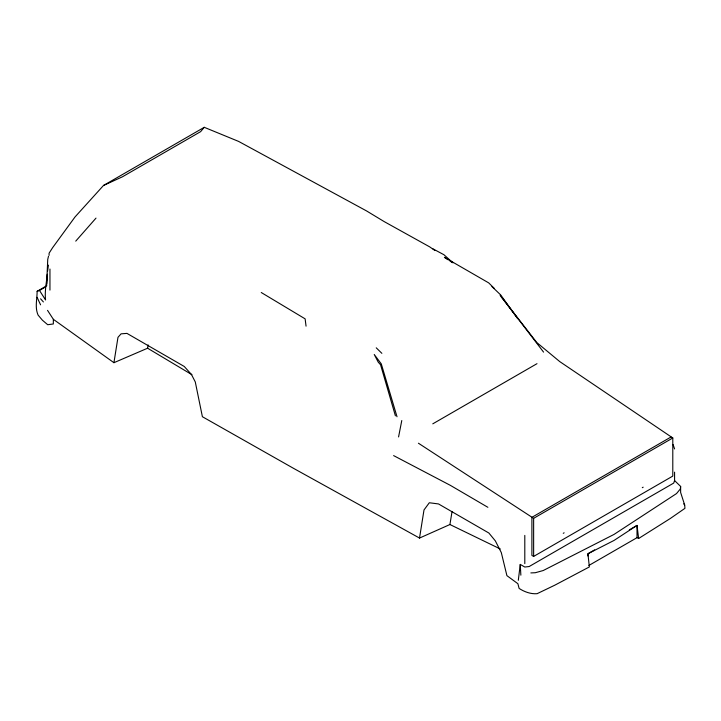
<?xml version="1.0" encoding="UTF-8"?>
<svg xmlns="http://www.w3.org/2000/svg" width="721" height="721" viewBox="0 0 721 721"><rect width="100%" height="100%" fill="white"/><g stroke="black" fill="none" stroke-linecap="round" stroke-linejoin="round"><path stroke-width="1.08" d="M47.532 310.354L53.354 319.322L53.336 323.972L47.703 324.72L42.395 320.187L38.078 315.077C34.689 307.245 37.168 299.323 37.113 291.302L46.847 285.678M47.559 271.177L47.965 264.904L47.478 271.105M47.244 274.205C46.514 282.722 44.558 291.221 45.567 299.972L39.484 290.446L37.113 291.302M518.309 580.297L520.265 564.417L524.798 567.03L529.151 566.535L673.72 483.07L674.577 480.556L674.577 472.156M674.577 480.556L680.633 486.441L680.309 489.009L676.505 493.588L613.995 534.441L543.228 570.536L535.297 572.726L530.845 572.916M53.354 319.322L113.927 362.699L117.983 337.311L121.083 333.841L126.959 333.39L184.279 366.484L191.435 374.451L195.283 381.932L202.394 416.72L293.726 468.452L419.523 538.064L449.922 524.528L500.293 548.969M113.927 362.699L147.598 348.216L148.129 344.908M419.523 538.064L424.002 509.954L429.319 502.753L438.512 503.943L488.883 533.026L495.327 540.858L501.302 552.574L506.908 575.646L517.885 583.704L519.12 588.435C524.446 591.869 530.692 594.185 537.1 593.689L554.701 585.236L589.354 566.94L587.93 553.755L594.672 549.862M449.922 524.528L452.058 511.477M398.569 436.935L401.786 420.532M48.487 256.279L47.739 259.443L46.658 284.435L47.153 277.45M435.015 250.575L429.752 246.906L384.14 221.572L366.52 210.911L238.615 141.415L204.25 127.311L200.618 131.655L122.453 176.789L103.5 185.477L75.029 216.949L52.606 247.691L49.091 253.206L49.091 255.324M75.741 241.138L96.001 218.112M588.895 565.453L637.013 537.677L638.626 538.497L670.314 518.489L684.95 508.332L684.689 505.051L680.633 492.461L680.633 486.441M103.5 185.477L204.25 127.311M39.484 290.446L45.324 287.075M432.78 423.84L537.001 363.672M671.053 436.98L531.9 517.327L531.9 555.431L533.63 556.432L672.792 476.094L672.792 437.98L559.766 361.609L536.83 342.565L501.185 296.71M418.423 443.217L533.63 518.327L672.792 437.98M563.263 533.315L564.128 532.81M642.294 487.684L643.168 487.18M629.316 529.863L637.013 525.411L638.626 538.497M432.888 248.817L443.956 254.747L452.959 262.841M393.603 455.6L450.382 485.368L487.874 507.305M147.598 348.216L191.93 374.695M261.254 292.519L305.127 318.853L306.055 326.153M448.12 259.785L444.406 257.316L488.703 282.884L494.327 288.418M449.976 261.02L451.833 262.255M491.911 286.552L500.707 294.961L517.687 318.709M376.236 347.819L381.869 353.344M40.583 298.818L43.404 301.955M683.724 503.826L684.689 505.051M500.113 295.304L543.562 352.118M37.113 297.313L40.583 304.839M673.081 444.524L674.577 448.931M397.019 416.765L381.292 363.898L374.235 354.489L378.264 362.194L380.571 364.781L395.405 415.819M520.265 564.417L520.859 575.169M637.013 537.677L637.013 525.411L613.995 540.462L587.93 553.755L587.93 555.981M533.63 518.327L533.63 556.432M524.798 535.406L524.798 563.651M49.956 269.041L49.956 290.103"/></g></svg>
